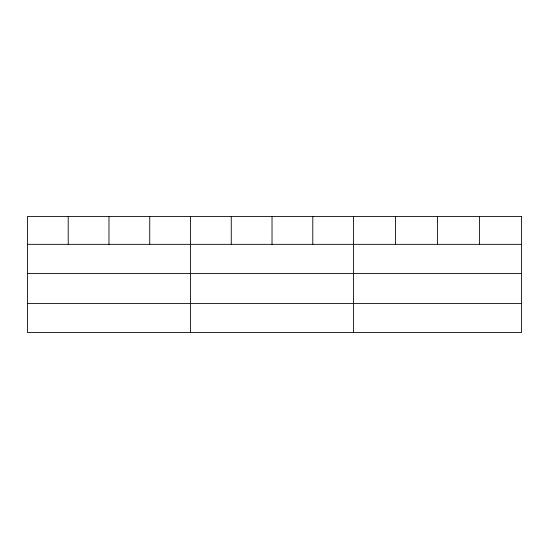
<?xml version="1.0" encoding="UTF-8"?>
<svg xmlns="http://www.w3.org/2000/svg" width="549" height="549" viewBox="0 0 549 549"><rect width="100%" height="100%" fill="white"/><g stroke="black" fill="none" stroke-linecap="round" stroke-linejoin="round"><path stroke-width="0.82" d="M27.45 244.339L521.55 244.339M27.45 273.436L521.55 273.436M27.45 303.412L521.55 303.412M479.551 216.491L479.551 244.339M437.553 216.491L437.553 244.339M395.555 216.491L395.555 244.339M353.556 216.491L353.556 332.509M312.793 216.491L312.793 244.339M272.029 216.491L272.029 244.339M231.266 216.491L231.266 244.339M190.503 216.491L190.503 332.509M149.74 216.491L149.74 244.339M108.977 216.491L108.977 244.339M68.213 216.491L68.213 244.339M521.55 216.491L27.45 216.491L27.45 332.509L521.55 332.509L521.55 216.491"/></g></svg>
